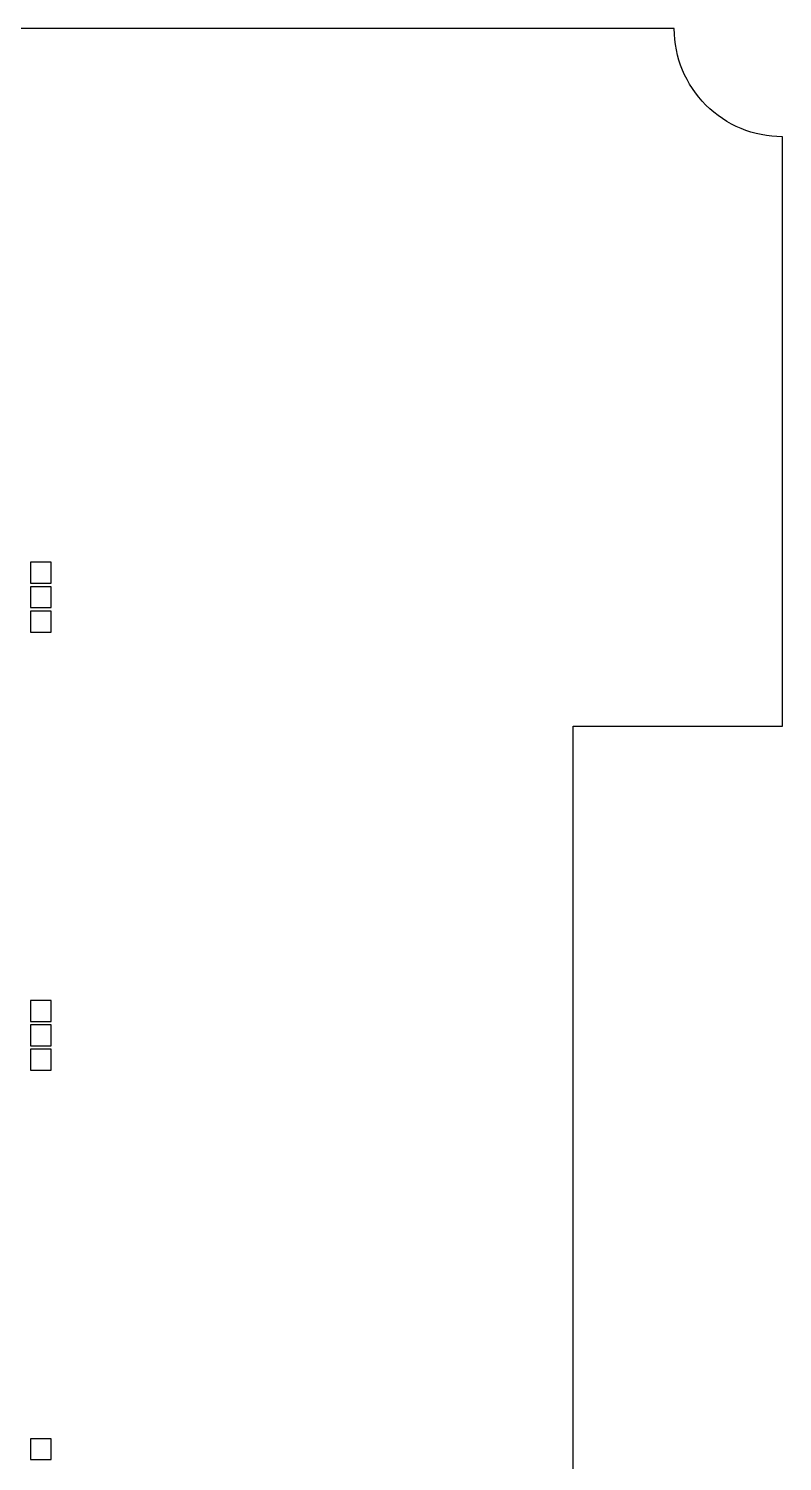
# Model space of a CAD drawing. Extents: x -49 to 54, y -38 to 38.
# Drawn here: x 43.59 to 54.4, y 17.46 to 38 of the extents above; entities that cross this region are included whole.
import ezdxf

# ---------------------------------------------------------------- set-up
doc = ezdxf.new("R2010")
doc.units = 0
doc.layers.add('BACK_LAYER', color=5, linetype='CONTINUOUS')
doc.layers.add('OUTLINE', color=7, linetype='CONTINUOUS')

msp = doc.modelspace()

# ---------------------------------------------------------------- linework, layer by layer
at = {"layer": 'BACK_LAYER'}
for points in [[(43.614, 30.048), (43.914, 30.048), (43.914, 30.348), (43.614, 30.348)], [(43.614, 29.698), (43.914, 29.698), (43.914, 29.998), (43.614, 29.998)], [(43.614, 29.348), (43.914, 29.348), (43.914, 29.648), (43.614, 29.648)], [(43.614, 23.764), (43.914, 23.764), (43.914, 24.064), (43.614, 24.064)], [(43.614, 23.414), (43.914, 23.414), (43.914, 23.714), (43.614, 23.714)], [(43.614, 23.064), (43.914, 23.064), (43.914, 23.364), (43.614, 23.364)], [(43.614, 17.48), (43.914, 17.48), (43.914, 17.78), (43.614, 17.78)]]:
    msp.add_lwpolyline(points, close=True, dxfattribs=at)
at = {"layer": 'OUTLINE'}
msp.add_lwpolyline([(-49.4, -36.45, -0.414214), (-47.85, -38), (52.85, -38, -0.414214), (54.4, -36.45), (54.4, -28), (51.4, -28), (51.4, 28), (54.4, 28), (54.4, 36.45, -0.414214), (52.85, 38), (-47.85, 38, -0.414214), (-49.4, 36.45)], format="xyb", close=True, dxfattribs=at)

doc.saveas('drawing.dxf')
